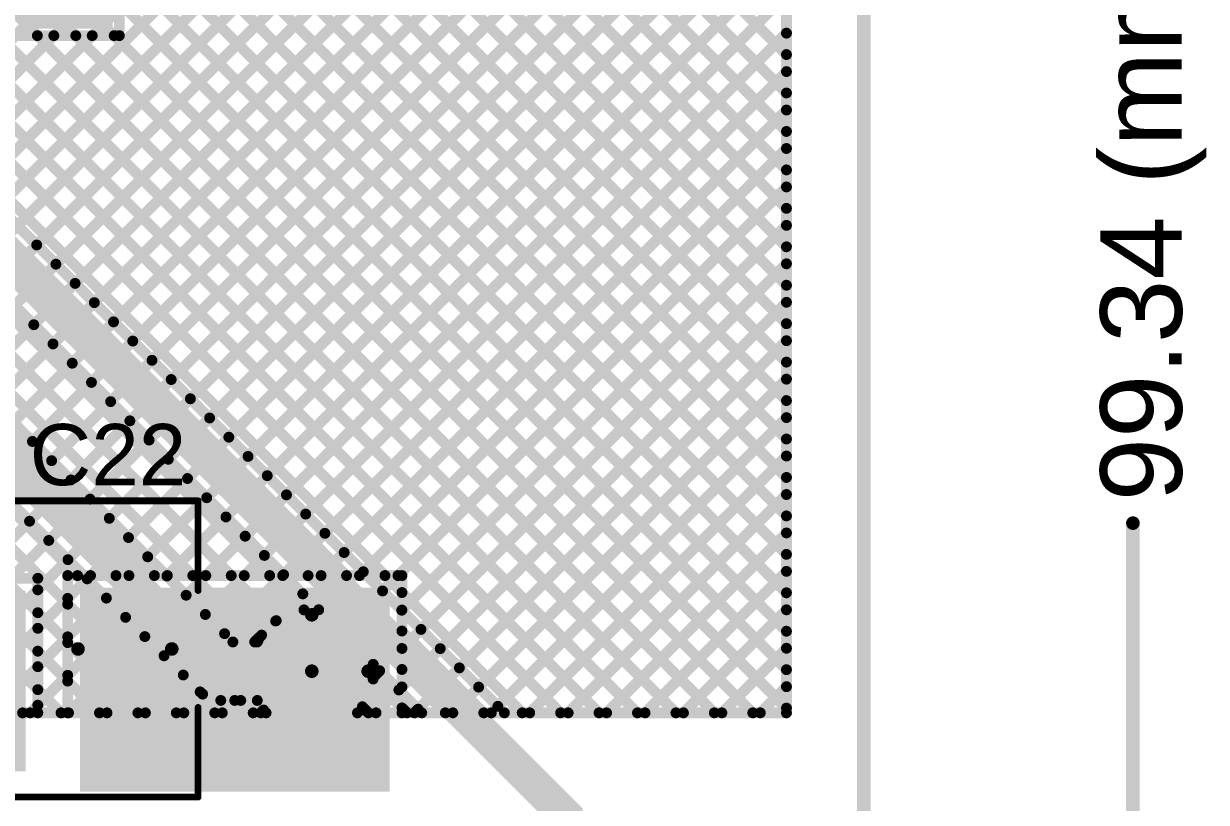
# Model space of a CAD drawing. Header units: millimetres. Extents: x -0.08 to 7.12, y -0.08 to 3.98.
# Drawn here: x 6.246 to 7.116, y 1.369 to 1.942 of the extents above; entities that cross this region are included whole.
import ezdxf

# ---------------------------------------------------------------- set-up
doc = ezdxf.new("R2010")
doc.units = ezdxf.units.MM
doc.header["$MEASUREMENT"] = 0
for name, color, linetype in [('BottomLayer', 5, 'Continuous'), ('Mechanical1', 6, 'Continuous'), ('Mechanical2', 216, 'Continuous'), ('TopLayer', 1, 'Continuous'), ('TopOverlay', 2, 'Continuous'), ('TopPaste', 8, 'Continuous'), ('TopSolder', 216, 'Continuous'), ('ViaHoleLayer', 16, 'Continuous')]:
    doc.layers.add(name, color=color, linetype=linetype)
doc.styles.add('Arial', font='', dxfattribs={"height": 0.2})
doc.styles.get('Arial').set_extended_font_data('Arial')

# ---------------------------------------------------------------- blocks, each defined once
blk = doc.blocks.new('RVT1C470M0505_16')
at = {"layer": 'TopLayer'}
for points in [[(-0.14567, 0.0315), (-0.02756, 0.0315), (-0.02756, -0.0315), (-0.14567, -0.0315)], [(0.02756, 0.0315), (0.14567, 0.0315), (0.14567, -0.0315), (0.02756, -0.0315)]]:
    blk.add_hatch(color=1, dxfattribs=at).paths.add_polyline_path(points)
at = {"layer": 'TopPaste'}
for points in [[(-0.14567, 0.0315), (-0.02756, 0.0315), (-0.02756, -0.0315), (-0.14567, -0.0315)], [(0.02756, 0.0315), (0.14567, 0.0315), (0.14567, -0.0315), (0.02756, -0.0315)]]:
    blk.add_hatch(color=8, dxfattribs=at).paths.add_polyline_path(points)
at = {"layer": 'TopSolder'}
for points in [[(-0.14967, 0.0355), (-0.02356, 0.0355), (-0.02356, -0.0355), (-0.14967, -0.0355)], [(0.02356, 0.0355), (0.14967, 0.0355), (0.14967, -0.0355), (0.02356, -0.0355)]]:
    blk.add_hatch(color=216, dxfattribs=at).paths.add_polyline_path(points)
at = {"layer": 'TopOverlay', "const_width": 0.005}
for points in [[(-0.105, 0.06898), (-0.065, 0.10898)], [(-0.065, 0.10898), (0.10598, 0.10898)], [(0.10598, 0.04302), (0.10598, 0.10898)], [(-0.129, 0.041), (-0.129, 0.069)], [(-0.105, 0.039), (-0.105, 0.06898)], [(-0.143, 0.055), (-0.115, 0.055)], [(-0.105, -0.06898), (-0.105, -0.039)], [(0.10598, -0.10898), (0.10598, -0.04302)], [(-0.105, -0.06898), (-0.065, -0.10898)], [(-0.065, -0.10898), (0.10598, -0.10898)]]:
    blk.add_lwpolyline(points, dxfattribs=at)
at = {"layer": 'TopOverlay', "const_width": 0.0025}
for points in [[(-0.06625, 0.10898, 1), (-0.06375, 0.10898, 1)], [(-0.06625, 0.10898, 1), (-0.06375, 0.10898, 1)], [(0.10473, 0.10898, 1), (0.10723, 0.10898, 1)], [(0.10473, 0.10898, 1), (0.10723, 0.10898, 1)], [(-0.13025, 0.069, 1), (-0.12775, 0.069, 1)], [(-0.10625, 0.06898, 1), (-0.10375, 0.06898, 1)], [(-0.10625, 0.06898, 1), (-0.10375, 0.06898, 1)], [(-0.14425, 0.055, 1), (-0.14175, 0.055, 1)], [(-0.11625, 0.055, 1), (-0.11375, 0.055, 1)], [(0.10473, 0.04302, 1), (0.10723, 0.04302, 1)], [(-0.13025, 0.041, 1), (-0.12775, 0.041, 1)], [(-0.10625, 0.039, 1), (-0.10375, 0.039, 1)], [(-0.10625, -0.039, 1), (-0.10375, -0.039, 1)], [(0.10473, -0.04302, 1), (0.10723, -0.04302, 1)], [(-0.10625, -0.06898, 1), (-0.10375, -0.06898, 1)], [(-0.10625, -0.06898, 1), (-0.10375, -0.06898, 1)], [(-0.06625, -0.10898, 1), (-0.06375, -0.10898, 1)], [(-0.06625, -0.10898, 1), (-0.06375, -0.10898, 1)], [(0.10473, -0.10898, 1), (0.10723, -0.10898, 1)], [(0.10473, -0.10898, 1), (0.10723, -0.10898, 1)]]:
    blk.add_lwpolyline(points, format="xyb", close=True, dxfattribs=at)
blk = doc.blocks.new('SOP_4_2_54_27')
at = {"layer": 'TopLayer'}
for points in [[(-0.15157, 0.06575), (-0.09449, 0.06575), (-0.09449, 0.03425), (-0.15157, 0.03425)], [(0.09449, 0.06575), (0.15157, 0.06575), (0.15157, 0.03425), (0.09449, 0.03425)], [(-0.15157, -0.03425), (-0.09449, -0.03425), (-0.09449, -0.06575), (-0.15157, -0.06575)], [(0.09449, -0.03425), (0.15157, -0.03425), (0.15157, -0.06575), (0.09449, -0.06575)]]:
    blk.add_hatch(color=1, dxfattribs=at).paths.add_polyline_path(points)
at = {"layer": 'TopPaste'}
for points in [[(-0.15157, 0.06575), (-0.09449, 0.06575), (-0.09449, 0.03425), (-0.15157, 0.03425)], [(0.09449, 0.06575), (0.15157, 0.06575), (0.15157, 0.03425), (0.09449, 0.03425)], [(-0.15157, -0.03425), (-0.09449, -0.03425), (-0.09449, -0.06575), (-0.15157, -0.06575)], [(0.09449, -0.03425), (0.15157, -0.03425), (0.15157, -0.06575), (0.09449, -0.06575)]]:
    blk.add_hatch(color=8, dxfattribs=at).paths.add_polyline_path(points)
at = {"layer": 'TopSolder'}
for points in [[(-0.15557, 0.06975), (-0.09049, 0.06975), (-0.09049, 0.03025), (-0.15557, 0.03025)], [(0.09049, 0.06975), (0.15557, 0.06975), (0.15557, 0.03025), (0.09049, 0.03025)], [(-0.15557, -0.03025), (-0.09049, -0.03025), (-0.09049, -0.06975), (-0.15557, -0.06975)], [(0.09049, -0.03025), (0.15557, -0.03025), (0.15557, -0.06975), (0.09049, -0.06975)]]:
    blk.add_hatch(color=216, dxfattribs=at).paths.add_polyline_path(points)
at = {"layer": 'TopOverlay', "const_width": 0.005}
for points in [[(-0.052, 0.081), (0.066, 0.081)], [(-0.163, 0.048), (-0.163, 0.058)], [(-0.163, 0.058), (-0.158, 0.053)], [(-0.163, 0.048), (-0.158, 0.053)], [(-0.052, -0.081), (0.066, -0.081)]]:
    blk.add_lwpolyline(points, dxfattribs=at)
at = {"layer": 'TopOverlay', "const_width": 0.0025}
for points in [[(-0.05325, 0.081, 1), (-0.05075, 0.081, 1)], [(0.06475, 0.081, 1), (0.06725, 0.081, 1)], [(-0.16425, 0.058, 1), (-0.16175, 0.058, 1)], [(-0.16425, 0.058, 1), (-0.16175, 0.058, 1)], [(-0.15925, 0.053, 1), (-0.15675, 0.053, 1)], [(-0.15925, 0.053, 1), (-0.15675, 0.053, 1)], [(-0.16425, 0.048, 1), (-0.16175, 0.048, 1)], [(-0.16425, 0.048, 1), (-0.16175, 0.048, 1)], [(-0.05325, -0.081, 1), (-0.05075, -0.081, 1)], [(0.06475, -0.081, 1), (0.06725, -0.081, 1)]]:
    blk.add_lwpolyline(points, format="xyb", close=True, dxfattribs=at)

msp = doc.modelspace()

# ---------------------------------------------------------------- hatches: boundary and pattern name
at = {"layer": 'BottomLayer'}
h = msp.add_hatch(color=5, dxfattribs=at)
edge = h.paths.add_edge_path()
edge.add_arc((6.45765, 1.46565), 0.0315, 0, 360)
at = {"layer": 'TopLayer'}
for points in [[(5.093, 1.392), (6.247, 1.392), (6.247, 1.525), (5.093, 1.525)], [(6.287, 1.377), (6.515, 1.377), (6.515, 1.527), (6.287, 1.527)]]:
    msp.add_hatch(color=1, dxfattribs=at).paths.add_polyline_path(points)
h = msp.add_hatch(color=1, dxfattribs=at)
edge = h.paths.add_edge_path()
edge.add_arc((6.45765, 1.46565), 0.0315, 0, 360)
at = {"layer": 'ViaHoleLayer'}
h = msp.add_hatch(color=16, dxfattribs=at)
edge = h.paths.add_edge_path()
edge.add_arc((6.45765, 1.46565), 0.01575, 0, 360)

# ---------------------------------------------------------------- linework, layer by layer
at = {"layer": 'BottomLayer'}
for points, const_width in [([(6.807, 1.435), (6.807, 3.6991)], 0.008), ([(5.53712, 3.13264), (6.807, 1.86275)], 0.008), ([(5.52297, 3.1185), (6.807, 1.83447)], 0.008), ([(5.50883, 3.10435), (6.807, 1.80619)], 0.008), ([(5.49469, 3.09021), (6.807, 1.7779)], 0.008), ([(5.48055, 3.07607), (6.807, 1.74962)], 0.008), ([(5.4664, 3.06193), (6.807, 1.72133)], 0.008), ([(5.45226, 3.04779), (6.807, 1.69305)], 0.008), ([(6.17701, 1.87077), (6.807, 2.50076)], 0.008), ([(6.18447, 1.84994), (6.807, 2.47248)], 0.008), ([(6.19861, 1.8358), (6.807, 2.44419)], 0.008), ([(6.21275, 1.82166), (6.807, 2.41591)], 0.008), ([(6.22689, 1.80751), (6.807, 2.38762)], 0.008), ([(6.24103, 1.79337), (6.807, 2.35934)], 0.008), ([(6.25518, 1.77923), (6.807, 2.33105)], 0.008), ([(6.26932, 1.76509), (6.807, 2.30277)], 0.008), ([(6.40703, 2.29101), (6.807, 1.89104)], 0.008), ([(6.43531, 2.29101), (6.807, 1.91932)], 0.008), ([(6.28346, 1.75095), (6.807, 2.27449)], 0.008), ([(6.2976, 1.7368), (6.807, 2.2462)], 0.008), ([(6.25476, 2.217), (6.807, 1.66476)], 0.008), ([(6.31174, 1.72266), (6.807, 2.21792)], 0.008), ([(5.55366, 2.211), (6.32966, 1.435)], 0.008), ([(5.58195, 2.211), (6.35795, 1.435)], 0.008), ([(5.69508, 2.211), (6.41804, 1.48804)], 0.008), ([(5.72337, 2.211), (6.43149, 1.50288)], 0.008), ([(5.75165, 2.211), (6.45188, 1.51078)], 0.008), ([(6.17591, 2.211), (6.807, 1.57991)], 0.008), ([(6.2042, 2.211), (6.807, 1.6082)], 0.008), ([(6.23818, 2.2053), (6.807, 1.63648)], 0.008), ([(6.32589, 1.70852), (6.807, 2.18963)], 0.008), ([(5.55377, 2.18261), (6.30138, 1.435)], 0.008), ([(6.17701, 2.18162), (6.807, 1.55163)], 0.008), ([(6.34003, 1.69438), (6.807, 2.16135)], 0.008), ([(5.55377, 2.15433), (6.27309, 1.435)], 0.008), ([(6.17701, 2.15333), (6.807, 1.52334)], 0.008), ([(6.35417, 1.68023), (6.807, 2.13306)], 0.008), ([(5.55377, 2.12604), (6.24481, 1.435)], 0.008), ([(6.17701, 2.12505), (6.807, 1.49506)], 0.008), ([(6.36831, 1.66609), (6.807, 2.10478)], 0.008), ([(6.17701, 2.09677), (6.807, 1.46677)], 0.008), ([(6.38246, 1.65195), (6.807, 2.0765)], 0.008), ([(6.17701, 2.06848), (6.807, 1.43849)], 0.008), ([(6.3966, 1.63781), (6.807, 2.04821)], 0.008), ([(6.17701, 2.0402), (6.78221, 1.435)], 0.008), ([(6.41074, 1.62367), (6.807, 2.01993)], 0.008), ([(6.17701, 2.01192), (6.75393, 1.435)], 0.008), ([(6.42488, 1.60952), (6.807, 1.99164)], 0.008), ([(6.17701, 1.98364), (6.72564, 1.435)], 0.008), ([(6.43902, 1.59538), (6.807, 1.96336)], 0.008), ([(6.17701, 1.95535), (6.69736, 1.435)], 0.008), ([(6.45317, 1.58124), (6.807, 1.93507)], 0.008), ([(5.9385, 1.91781), (6.39066, 1.46565)], 0.025), ([(5.9638, 1.92292), (6.39957, 1.48715)], 0.008), ([(6.17701, 1.92707), (6.66908, 1.435)], 0.008), ([(6.46731, 1.5671), (6.807, 1.90679)], 0.008), ([(5.92601, 1.89522), (6.38623, 1.435)], 0.008), ([(6.17701, 1.89878), (6.64079, 1.435)], 0.008), ([(5.9334, 1.89251), (6.37546, 1.45044)], 0.008), ([(6.48145, 1.55296), (6.807, 1.87851)], 0.008), ([(6.17701, 1.8705), (6.61251, 1.435)], 0.008), ([(6.18069, 1.85371), (6.59941, 1.435)], 0.008), ([(6.49559, 1.53881), (6.807, 1.85022)], 0.008), ([(6.16549, 1.83851), (6.64868, 1.35532)], 0.025), ([(6.15659, 1.81701), (6.46274, 1.51086)], 0.008), ([(6.50973, 1.52467), (6.807, 1.82194)], 0.008), ([(6.52388, 1.51053), (6.807, 1.79365)], 0.008), ([(6.53802, 1.49639), (6.807, 1.76537)], 0.008), ([(6.55216, 1.48224), (6.807, 1.73708)], 0.008), ([(6.20962, 1.6771), (6.25305, 1.72054)], 0.008), ([(6.22376, 1.66296), (6.2672, 1.7064)], 0.008), ([(6.5663, 1.4681), (6.807, 1.7088)], 0.008), ([(6.2379, 1.64882), (6.28134, 1.69226)], 0.008), ([(6.25204, 1.63467), (6.29548, 1.67811)], 0.008), ([(6.58045, 1.45396), (6.807, 1.68052)], 0.008), ([(6.26618, 1.62053), (6.30962, 1.66397)], 0.008), ([(6.59459, 1.43982), (6.807, 1.65223)], 0.008), ([(6.28033, 1.60639), (6.32377, 1.64983)], 0.008), ([(6.29447, 1.59225), (6.33791, 1.63569)], 0.008), ([(6.61805, 1.435), (6.807, 1.62395)], 0.008), ([(6.30861, 1.57811), (6.35205, 1.62154)], 0.008), ([(6.32275, 1.56396), (6.36619, 1.6074)], 0.008), ([(6.33689, 1.54982), (6.38033, 1.59326)], 0.008), ([(6.64634, 1.435), (6.807, 1.59566)], 0.008), ([(6.10894, 1.435), (6.24992, 1.57598)], 0.008), ([(6.35104, 1.53568), (6.39448, 1.57912)], 0.008), ([(6.36518, 1.52154), (6.40862, 1.56498)], 0.008), ([(6.67462, 1.435), (6.807, 1.56738)], 0.008), ([(6.13722, 1.435), (6.26406, 1.56184)], 0.008), ([(6.1655, 1.435), (6.2782, 1.5477)], 0.008), ([(6.37932, 1.5074), (6.42276, 1.55083)], 0.008), ([(6.70291, 1.435), (6.807, 1.53909)], 0.008), ([(6.19379, 1.435), (6.29235, 1.53356)], 0.008), ([(6.39346, 1.49325), (6.4369, 1.53669)], 0.008), ([(6.22207, 1.435), (6.30649, 1.51942)], 0.008), ([(6.43106, 1.50257), (6.45104, 1.52255)], 0.008), ([(6.73119, 1.435), (6.807, 1.51081)], 0.008), ([(6.25036, 1.435), (6.32063, 1.50527)], 0.008), ([(6.45765, 1.46565), (6.45765, 1.50714)], 0.01), ([(6.27864, 1.435), (6.33477, 1.49113)], 0.008), ([(6.39957, 1.48715), (6.41755, 1.48715)], 0.008), ([(6.41564, 1.48715), (6.42073, 1.49223)], 0.008), ([(6.30693, 1.435), (6.34892, 1.47699)], 0.008), ([(6.75948, 1.435), (6.807, 1.48253)], 0.008), ([(6.39066, 1.46565), (6.45765, 1.46565)], 0.025), ([(6.50286, 1.47074), (6.53859, 1.435)], 0.008), ([(6.33521, 1.435), (6.36306, 1.46285)], 0.008), ([(6.45765, 1.46565), (6.49914, 1.46565)], 0.01), ([(6.50278, 1.45988), (6.52765, 1.435)], 0.008), ([(6.50294, 1.4613), (6.50761, 1.46598)], 0.008), ([(6.50492, 1.435), (6.52176, 1.45184)], 0.008), ([(6.78776, 1.435), (6.807, 1.45424)], 0.008), ([(6.36349, 1.435), (6.3773, 1.4488)], 0.008), ([(6.39066, 1.44415), (6.41755, 1.44415)], 0.008), ([(6.39178, 1.435), (6.40093, 1.44415)], 0.008), ([(6.40537, 1.44415), (6.41452, 1.435)], 0.008), ([(5.94941, 1.435), (6.42402, 1.435)], 0.008), ([(6.42006, 1.435), (6.4222, 1.43713)], 0.008), ([(6.49127, 1.435), (6.53859, 1.435)], 0.008), ([(6.49488, 1.43949), (6.49937, 1.435)], 0.008), ([(6.5332, 1.435), (6.5359, 1.4377)], 0.008), ([(6.59941, 1.435), (6.807, 1.435)], 0.008)]:
    msp.add_lwpolyline(points, dxfattribs=dict(at, const_width=const_width))
for points, const_width in [([(6.805, 1.93507, 1), (6.809, 1.93507, 1)], 0.004), ([(6.805, 1.91932, 1), (6.809, 1.91932, 1)], 0.004), ([(6.805, 1.90679, 1), (6.809, 1.90679, 1)], 0.004), ([(6.805, 1.89104, 1), (6.809, 1.89104, 1)], 0.004), ([(6.805, 1.87851, 1), (6.809, 1.87851, 1)], 0.004), ([(6.805, 1.86275, 1), (6.809, 1.86275, 1)], 0.004), ([(6.805, 1.85022, 1), (6.809, 1.85022, 1)], 0.004), ([(6.805, 1.83447, 1), (6.809, 1.83447, 1)], 0.004), ([(6.805, 1.82194, 1), (6.809, 1.82194, 1)], 0.004), ([(6.805, 1.80619, 1), (6.809, 1.80619, 1)], 0.004), ([(6.805, 1.79365, 1), (6.809, 1.79365, 1)], 0.004), ([(6.25318, 1.77923, 1), (6.25718, 1.77923, 1)], 0.004), ([(6.805, 1.7779, 1), (6.809, 1.7779, 1)], 0.004), ([(6.26732, 1.76509, 1), (6.27132, 1.76509, 1)], 0.004), ([(6.805, 1.76537, 1), (6.809, 1.76537, 1)], 0.004), ([(6.28146, 1.75095, 1), (6.28546, 1.75095, 1)], 0.004), ([(6.805, 1.74962, 1), (6.809, 1.74962, 1)], 0.004), ([(6.805, 1.73708, 1), (6.809, 1.73708, 1)], 0.004), ([(6.2956, 1.7368, 1), (6.2996, 1.7368, 1)], 0.004), ([(6.25105, 1.72054, 1), (6.25505, 1.72054, 1)], 0.004), ([(6.30974, 1.72266, 1), (6.31374, 1.72266, 1)], 0.004), ([(6.805, 1.72133, 1), (6.809, 1.72133, 1)], 0.004), ([(6.2652, 1.7064, 1), (6.2692, 1.7064, 1)], 0.004), ([(6.32389, 1.70852, 1), (6.32789, 1.70852, 1)], 0.004), ([(6.805, 1.7088, 1), (6.809, 1.7088, 1)], 0.004), ([(6.33803, 1.69438, 1), (6.34203, 1.69438, 1)], 0.004), ([(6.27934, 1.69226, 1), (6.28334, 1.69226, 1)], 0.004), ([(6.805, 1.69305, 1), (6.809, 1.69305, 1)], 0.004), ([(6.29348, 1.67811, 1), (6.29748, 1.67811, 1)], 0.004), ([(6.35217, 1.68023, 1), (6.35617, 1.68023, 1)], 0.004), ([(6.805, 1.68052, 1), (6.809, 1.68052, 1)], 0.004), ([(6.30762, 1.66397, 1), (6.31162, 1.66397, 1)], 0.004), ([(6.36631, 1.66609, 1), (6.37031, 1.66609, 1)], 0.004), ([(6.805, 1.66476, 1), (6.809, 1.66476, 1)], 0.004), ([(6.38046, 1.65195, 1), (6.38446, 1.65195, 1)], 0.004), ([(6.805, 1.65223, 1), (6.809, 1.65223, 1)], 0.004), ([(6.32177, 1.64983, 1), (6.32577, 1.64983, 1)], 0.004), ([(6.25004, 1.63467, 1), (6.25404, 1.63467, 1)], 0.004), ([(6.33591, 1.63569, 1), (6.33991, 1.63569, 1)], 0.004), ([(6.3946, 1.63781, 1), (6.3986, 1.63781, 1)], 0.004), ([(6.805, 1.63648, 1), (6.809, 1.63648, 1)], 0.004), ([(6.805, 1.62395, 1), (6.809, 1.62395, 1)], 0.004), ([(6.26418, 1.62053, 1), (6.26818, 1.62053, 1)], 0.004), ([(6.35005, 1.62154, 1), (6.35405, 1.62154, 1)], 0.004), ([(6.40874, 1.62367, 1), (6.41274, 1.62367, 1)], 0.004), ([(6.27833, 1.60639, 1), (6.28233, 1.60639, 1)], 0.004), ([(6.36419, 1.6074, 1), (6.36819, 1.6074, 1)], 0.004), ([(6.42288, 1.60952, 1), (6.42688, 1.60952, 1)], 0.004), ([(6.805, 1.6082, 1), (6.809, 1.6082, 1)], 0.004), ([(6.29247, 1.59225, 1), (6.29647, 1.59225, 1)], 0.004), ([(6.37833, 1.59326, 1), (6.38233, 1.59326, 1)], 0.004), ([(6.43702, 1.59538, 1), (6.44102, 1.59538, 1)], 0.004), ([(6.805, 1.59566, 1), (6.809, 1.59566, 1)], 0.004), ([(6.45117, 1.58124, 1), (6.45517, 1.58124, 1)], 0.004), ([(6.24792, 1.57598, 1), (6.25192, 1.57598, 1)], 0.004), ([(6.30661, 1.57811, 1), (6.31061, 1.57811, 1)], 0.004), ([(6.39248, 1.57912, 1), (6.39648, 1.57912, 1)], 0.004), ([(6.805, 1.57991, 1), (6.809, 1.57991, 1)], 0.004), ([(6.32075, 1.56396, 1), (6.32475, 1.56396, 1)], 0.004), ([(6.40662, 1.56498, 1), (6.41062, 1.56498, 1)], 0.004), ([(6.46531, 1.5671, 1), (6.46931, 1.5671, 1)], 0.004), ([(6.805, 1.56738, 1), (6.809, 1.56738, 1)], 0.004), ([(6.26206, 1.56184, 1), (6.26606, 1.56184, 1)], 0.004), ([(6.2762, 1.5477, 1), (6.2802, 1.5477, 1)], 0.004), ([(6.33489, 1.54982, 1), (6.33889, 1.54982, 1)], 0.004), ([(6.42076, 1.55083, 1), (6.42476, 1.55083, 1)], 0.004), ([(6.47945, 1.55296, 1), (6.48345, 1.55296, 1)], 0.004), ([(6.805, 1.55163, 1), (6.809, 1.55163, 1)], 0.004), ([(6.49359, 1.53881, 1), (6.49759, 1.53881, 1)], 0.004), ([(6.805, 1.53909, 1), (6.809, 1.53909, 1)], 0.004), ([(6.29035, 1.53356, 1), (6.29435, 1.53356, 1)], 0.004), ([(6.34904, 1.53568, 1), (6.35304, 1.53568, 1)], 0.004), ([(6.4349, 1.53669, 1), (6.4389, 1.53669, 1)], 0.004), ([(6.30449, 1.51942, 1), (6.30849, 1.51942, 1)], 0.004), ([(6.36318, 1.52154, 1), (6.36718, 1.52154, 1)], 0.004), ([(6.44904, 1.52255, 1), (6.45304, 1.52255, 1)], 0.004), ([(6.50773, 1.52467, 1), (6.51173, 1.52467, 1)], 0.004), ([(6.805, 1.52334, 1), (6.809, 1.52334, 1)], 0.004), ([(6.44988, 1.51078, 1), (6.45388, 1.51078, 1)], 0.004), ([(6.46074, 1.51086, 1), (6.46474, 1.51086, 1)], 0.004), ([(6.46074, 1.51086, 1), (6.46474, 1.51086, 1)], 0.004), ([(6.805, 1.51081, 1), (6.809, 1.51081, 1)], 0.004), ([(6.31863, 1.50527, 1), (6.32263, 1.50527, 1)], 0.004), ([(6.37732, 1.5074, 1), (6.38132, 1.5074, 1)], 0.004), ([(6.42906, 1.50257, 1), (6.43306, 1.50257, 1)], 0.004), ([(6.42949, 1.50288, 1), (6.43349, 1.50288, 1)], 0.004), ([(6.45515, 1.50714, 1), (6.46015, 1.50714, 1)], 0.005), ([(6.52188, 1.51053, 1), (6.52588, 1.51053, 1)], 0.004), ([(6.39146, 1.49325, 1), (6.39546, 1.49325, 1)], 0.004), ([(6.53602, 1.49639, 1), (6.54002, 1.49639, 1)], 0.004), ([(6.805, 1.49506, 1), (6.809, 1.49506, 1)], 0.004), ([(6.33277, 1.49113, 1), (6.33677, 1.49113, 1)], 0.004), ([(6.39757, 1.48715, 1), (6.40157, 1.48715, 1)], 0.004), ([(6.39757, 1.48715, 1), (6.40157, 1.48715, 1)], 0.004), ([(6.41364, 1.48715, 1), (6.41764, 1.48715, 1)], 0.004), ([(6.41555, 1.48715, 1), (6.41955, 1.48715, 1)], 0.004), ([(6.41555, 1.48715, 1), (6.41955, 1.48715, 1)], 0.004), ([(6.41604, 1.48804, 1), (6.42004, 1.48804, 1)], 0.004), ([(6.41873, 1.49223, 1), (6.42273, 1.49223, 1)], 0.004), ([(6.34692, 1.47699, 1), (6.35092, 1.47699, 1)], 0.004), ([(6.55016, 1.48224, 1), (6.55416, 1.48224, 1)], 0.004), ([(6.805, 1.48253, 1), (6.809, 1.48253, 1)], 0.004), ([(6.38441, 1.46565, 1), (6.39691, 1.46565, 1)], 0.0125), ([(6.38441, 1.46565, 1), (6.39691, 1.46565, 1)], 0.0125), ([(6.4514, 1.46565, 1), (6.4639, 1.46565, 1)], 0.0125), ([(6.50086, 1.47074, 1), (6.50486, 1.47074, 1)], 0.004), ([(6.50086, 1.47074, 1), (6.50486, 1.47074, 1)], 0.004), ([(6.5643, 1.4681, 1), (6.5683, 1.4681, 1)], 0.004), ([(6.36106, 1.46285, 1), (6.36506, 1.46285, 1)], 0.004), ([(6.45515, 1.46565, 1), (6.46015, 1.46565, 1)], 0.005), ([(6.45515, 1.46565, 1), (6.46015, 1.46565, 1)], 0.005), ([(6.49664, 1.46565, 1), (6.50164, 1.46565, 1)], 0.005), ([(6.50078, 1.45988, 1), (6.50478, 1.45988, 1)], 0.004), ([(6.50094, 1.4613, 1), (6.50494, 1.4613, 1)], 0.004), ([(6.50114, 1.46565, 1), (6.50514, 1.46565, 1)], 0.004), ([(6.50114, 1.46565, 1), (6.50514, 1.46565, 1)], 0.004), ([(6.50561, 1.46598, 1), (6.50961, 1.46598, 1)], 0.004), ([(6.805, 1.46677, 1), (6.809, 1.46677, 1)], 0.004), ([(6.37346, 1.45044, 1), (6.37746, 1.45044, 1)], 0.004), ([(6.37346, 1.45044, 1), (6.37746, 1.45044, 1)], 0.004), ([(6.37346, 1.45044, 1), (6.37746, 1.45044, 1)], 0.004), ([(6.51976, 1.45184, 1), (6.52376, 1.45184, 1)], 0.004), ([(6.57845, 1.45396, 1), (6.58245, 1.45396, 1)], 0.004), ([(6.805, 1.45424, 1), (6.809, 1.45424, 1)], 0.004), ([(6.3753, 1.4488, 1), (6.3793, 1.4488, 1)], 0.004), ([(6.38866, 1.44415, 1), (6.39266, 1.44415, 1)], 0.004), ([(6.38866, 1.44415, 1), (6.39266, 1.44415, 1)], 0.004), ([(6.38866, 1.44415, 1), (6.39266, 1.44415, 1)], 0.004), ([(6.39893, 1.44415, 1), (6.40293, 1.44415, 1)], 0.004), ([(6.40337, 1.44415, 1), (6.40737, 1.44415, 1)], 0.004), ([(6.41555, 1.44415, 1), (6.41955, 1.44415, 1)], 0.004), ([(6.41555, 1.44415, 1), (6.41955, 1.44415, 1)], 0.004), ([(6.24281, 1.435, 1), (6.24681, 1.435, 1)], 0.004), ([(6.24836, 1.435, 1), (6.25236, 1.435, 1)], 0.004), ([(6.27109, 1.435, 1), (6.27509, 1.435, 1)], 0.004), ([(6.27664, 1.435, 1), (6.28064, 1.435, 1)], 0.004), ([(6.29938, 1.435, 1), (6.30338, 1.435, 1)], 0.004), ([(6.30493, 1.435, 1), (6.30893, 1.435, 1)], 0.004), ([(6.32766, 1.435, 1), (6.33166, 1.435, 1)], 0.004), ([(6.33321, 1.435, 1), (6.33721, 1.435, 1)], 0.004), ([(6.35595, 1.435, 1), (6.35995, 1.435, 1)], 0.004), ([(6.36149, 1.435, 1), (6.36549, 1.435, 1)], 0.004), ([(6.38423, 1.435, 1), (6.38823, 1.435, 1)], 0.004), ([(6.38978, 1.435, 1), (6.39378, 1.435, 1)], 0.004), ([(6.41252, 1.435, 1), (6.41652, 1.435, 1)], 0.004), ([(6.41806, 1.435, 1), (6.42206, 1.435, 1)], 0.004), ([(6.4202, 1.43713, 1), (6.4242, 1.43713, 1)], 0.004), ([(6.42202, 1.435, 1), (6.42602, 1.435, 1)], 0.004), ([(6.42202, 1.435, 1), (6.42602, 1.435, 1)], 0.004), ([(6.48927, 1.435, 1), (6.49327, 1.435, 1)], 0.004), ([(6.48927, 1.435, 1), (6.49327, 1.435, 1)], 0.004), ([(6.49288, 1.43949, 1), (6.49688, 1.43949, 1)], 0.004), ([(6.49737, 1.435, 1), (6.50137, 1.435, 1)], 0.004), ([(6.50292, 1.435, 1), (6.50692, 1.435, 1)], 0.004), ([(6.52565, 1.435, 1), (6.52965, 1.435, 1)], 0.004), ([(6.5312, 1.435, 1), (6.5352, 1.435, 1)], 0.004), ([(6.5339, 1.4377, 1), (6.5379, 1.4377, 1)], 0.004), ([(6.53659, 1.435, 1), (6.54059, 1.435, 1)], 0.004), ([(6.53659, 1.435, 1), (6.54059, 1.435, 1)], 0.004), ([(6.59259, 1.43982, 1), (6.59659, 1.43982, 1)], 0.004), ([(6.59741, 1.435, 1), (6.60141, 1.435, 1)], 0.004), ([(6.59741, 1.435, 1), (6.60141, 1.435, 1)], 0.004), ([(6.61051, 1.435, 1), (6.61451, 1.435, 1)], 0.004), ([(6.61605, 1.435, 1), (6.62005, 1.435, 1)], 0.004), ([(6.63879, 1.435, 1), (6.64279, 1.435, 1)], 0.004), ([(6.64434, 1.435, 1), (6.64834, 1.435, 1)], 0.004), ([(6.66708, 1.435, 1), (6.67108, 1.435, 1)], 0.004), ([(6.67262, 1.435, 1), (6.67662, 1.435, 1)], 0.004), ([(6.69536, 1.435, 1), (6.69936, 1.435, 1)], 0.004), ([(6.70091, 1.435, 1), (6.70491, 1.435, 1)], 0.004), ([(6.72364, 1.435, 1), (6.72764, 1.435, 1)], 0.004), ([(6.72919, 1.435, 1), (6.73319, 1.435, 1)], 0.004), ([(6.75193, 1.435, 1), (6.75593, 1.435, 1)], 0.004), ([(6.75748, 1.435, 1), (6.76147, 1.435, 1)], 0.004), ([(6.78021, 1.435, 1), (6.78421, 1.435, 1)], 0.004), ([(6.78576, 1.435, 1), (6.78976, 1.435, 1)], 0.004), ([(6.805, 1.43849, 1), (6.809, 1.43849, 1)], 0.004), ([(6.805, 1.435, 1), (6.809, 1.435, 1)], 0.004), ([(6.805, 1.435, 1), (6.809, 1.435, 1)], 0.004)]:
    msp.add_lwpolyline(points, format="xyb", close=True, dxfattribs=dict(at, const_width=const_width))
at = {"layer": 'BottomLayer', "const_width": 0.008}
for points in [[(6.41755, 1.48715, -0.306786), (6.46274, 1.51086)], [(6.50286, 1.47074, -0.02803), (6.50314, 1.46565)], [(6.50314, 1.46565, -0.186908), (6.49127, 1.435)], [(6.39066, 1.44415, -0.198912), (6.37546, 1.45044)], [(6.39066, 1.44415, -0.198912), (6.37546, 1.45044)], [(6.42402, 1.435, -0.061804), (6.41755, 1.44415)]]:
    msp.add_lwpolyline(points, format="xyb", dxfattribs=at)
at = {"layer": 'Mechanical1', "const_width": 0.01}
msp.add_lwpolyline([(7.062, -0.079), (7.062, 1.57459)], dxfattribs=at)
at = {"layer": 'Mechanical1', "const_width": 0.005}
msp.add_lwpolyline([(7.0595, 1.57459, 1), (7.0645, 1.57459, 1)], format="xyb", close=True, dxfattribs=at)
at = {"layer": 'Mechanical2', "const_width": 0.01}
msp.add_lwpolyline([(6.864, 3.832), (6.864, -0.079)], dxfattribs=at)
at = {"layer": 'TopLayer'}
for points, const_width in [([(6.807, 1.435), (6.807, 3.6991)], 0.008), ([(5.92509, 1.534), (6.807, 2.41591)], 0.008), ([(5.95338, 1.534), (6.807, 2.38762)], 0.008), ([(5.98166, 1.534), (6.807, 2.35934)], 0.008), ([(6.00995, 1.534), (6.807, 2.33105)], 0.008), ([(6.03823, 1.534), (6.807, 2.30277)], 0.008), ([(6.06651, 1.534), (6.807, 2.27449)], 0.008), ([(6.0948, 1.534), (6.807, 2.2462)], 0.008), ([(6.4825, 2.24382), (6.807, 1.91932)], 0.008), ([(6.12308, 1.534), (6.807, 2.21792)], 0.008), ([(6.4825, 2.21554), (6.807, 1.89104)], 0.008), ([(6.15137, 1.534), (6.807, 2.18963)], 0.008), ([(6.4825, 2.18725), (6.807, 1.86275)], 0.008), ([(6.18086, 1.53521), (6.807, 2.16135)], 0.008), ([(6.4825, 2.15897), (6.807, 1.83447)], 0.008), ([(6.20794, 1.534), (6.807, 2.13306)], 0.008), ([(6.47815, 2.13503), (6.807, 1.80619)], 0.008), ([(6.46415, 2.12075), (6.807, 1.7779)], 0.008), ([(6.23622, 1.534), (6.807, 2.10478)], 0.008), ([(6.45001, 2.10661), (6.807, 1.74962)], 0.008), ([(6.43587, 2.09246), (6.807, 1.72133)], 0.008), ([(6.256, 1.5255), (6.807, 2.0765)], 0.008), ([(6.42173, 2.07832), (6.807, 1.69305)], 0.008), ([(6.40758, 2.06418), (6.807, 1.66476)], 0.008), ([(6.29479, 1.536), (6.807, 2.04821)], 0.008), ([(6.39344, 2.05004), (6.807, 1.63648)], 0.008), ([(6.26881, 2.03325), (6.807, 1.49506)], 0.008), ([(6.29709, 2.03325), (6.807, 1.52334)], 0.008), ([(6.32213, 2.0365), (6.807, 1.55163)], 0.008), ([(6.35041, 2.0365), (6.807, 1.57991)], 0.008), ([(6.37764, 2.03755), (6.807, 1.6082)], 0.008), ([(6.32307, 1.536), (6.807, 2.01993)], 0.008), ([(6.35136, 1.536), (6.807, 1.99164)], 0.008), ([(6.316, 1.93325), (6.316, 1.98275)], 0.008), ([(6.37964, 1.536), (6.807, 1.96336)], 0.008), ([(6.316, 1.95778), (6.807, 1.46677)], 0.008), ([(5.89681, 1.534), (6.29606, 1.93325)], 0.008), ([(6.16758, 1.9365), (6.66908, 1.435)], 0.008), ([(6.17669, 1.84217), (6.26778, 1.93325)], 0.008), ([(6.19586, 1.9365), (6.69736, 1.435)], 0.008), ([(6.22414, 1.9365), (6.72564, 1.435)], 0.008), ([(6.24091, 1.93325), (6.316, 1.93325)], 0.008), ([(6.25568, 1.93325), (6.75393, 1.435)], 0.008), ([(6.28396, 1.93325), (6.78221, 1.435)], 0.008), ([(6.31224, 1.93325), (6.807, 1.43849)], 0.008), ([(6.40793, 1.536), (6.807, 1.93507)], 0.008), ([(6.1476, 1.92819), (6.64079, 1.435)], 0.008), ([(6.13346, 1.91405), (6.51151, 1.536)], 0.008), ([(6.43621, 1.536), (6.807, 1.90679)], 0.008), ([(6.46449, 1.536), (6.807, 1.87851)], 0.008), ([(6.49278, 1.536), (6.807, 1.85022)], 0.008), ([(6.17661, 1.84261), (6.48322, 1.536)], 0.008), ([(6.16917, 1.82177), (6.45494, 1.536)], 0.008), ([(6.52106, 1.536), (6.807, 1.82194)], 0.008), ([(6.15503, 1.80762), (6.42665, 1.536)], 0.008), ([(6.14089, 1.79348), (6.39837, 1.536)], 0.008), ([(6.524, 1.51065), (6.807, 1.79365)], 0.008), ([(6.12675, 1.77934), (6.37009, 1.536)], 0.008), ([(6.1126, 1.7652), (6.3418, 1.536)], 0.008), ([(6.524, 1.48237), (6.807, 1.76537)], 0.008), ([(6.09846, 1.75106), (6.31352, 1.536)], 0.008), ([(6.524, 1.45408), (6.807, 1.73708)], 0.008), ([(6.08432, 1.73691), (6.28523, 1.536)], 0.008), ([(6.07018, 1.72277), (6.278, 1.51495)], 0.008), ([(6.5332, 1.435), (6.807, 1.7088)], 0.008), ([(6.56148, 1.435), (6.807, 1.68052)], 0.008), ([(6.58977, 1.435), (6.807, 1.65223)], 0.008), ([(6.61805, 1.435), (6.807, 1.62395)], 0.008), ([(6.64634, 1.435), (6.807, 1.59566)], 0.008), ([(6.67462, 1.435), (6.807, 1.56738)], 0.008), ([(6.70291, 1.435), (6.807, 1.53909)], 0.008), ([(6.18871, 1.534), (6.256, 1.534)], 0.008), ([(6.256, 1.435), (6.256, 1.534)], 0.008), ([(6.278, 1.536), (6.524, 1.536)], 0.008), ([(6.278, 1.435), (6.278, 1.536)], 0.008), ([(6.524, 1.435), (6.524, 1.536)], 0.008), ([(6.524, 1.52351), (6.61251, 1.435)], 0.008), ([(6.256, 1.49721), (6.278, 1.51921)], 0.008), ([(6.73119, 1.435), (6.807, 1.51081)], 0.008), ([(6.256, 1.50866), (6.278, 1.48666)], 0.008), ([(6.34661, 1.488), (6.4368, 1.488)], 0.025), ([(6.524, 1.49522), (6.58422, 1.435)], 0.008), ([(6.256, 1.46893), (6.278, 1.49093)], 0.008), ([(6.256, 1.48038), (6.278, 1.45838)], 0.008), ([(6.28556, 1.482), (6.35461, 1.482)], 0.01), ([(6.75948, 1.435), (6.807, 1.48253)], 0.008), ([(6.256, 1.44064), (6.278, 1.46264)], 0.008), ([(6.524, 1.46694), (6.55594, 1.435)], 0.008), ([(6.256, 1.45209), (6.27309, 1.435)], 0.008), ([(6.78776, 1.435), (6.807, 1.45424)], 0.008), ([(6.256, 1.435), (6.278, 1.435)], 0.008), ([(6.524, 1.43865), (6.52765, 1.435)], 0.008), ([(6.524, 1.435), (6.807, 1.435)], 0.008)]:
    msp.add_lwpolyline(points, dxfattribs=dict(at, const_width=const_width))
for points, const_width in [([(6.25368, 1.93325, 1), (6.25768, 1.93325, 1)], 0.004), ([(6.26578, 1.93325, 1), (6.26978, 1.93325, 1)], 0.004), ([(6.28196, 1.93325, 1), (6.28596, 1.93325, 1)], 0.004), ([(6.29406, 1.93325, 1), (6.29806, 1.93325, 1)], 0.004), ([(6.31024, 1.93325, 1), (6.31424, 1.93325, 1)], 0.004), ([(6.314, 1.93325, 1), (6.318, 1.93325, 1)], 0.004), ([(6.314, 1.93325, 1), (6.318, 1.93325, 1)], 0.004), ([(6.805, 1.93507, 1), (6.809, 1.93507, 1)], 0.004), ([(6.805, 1.91932, 1), (6.809, 1.91932, 1)], 0.004), ([(6.805, 1.90679, 1), (6.809, 1.90679, 1)], 0.004), ([(6.805, 1.89104, 1), (6.809, 1.89104, 1)], 0.004), ([(6.805, 1.87851, 1), (6.809, 1.87851, 1)], 0.004), ([(6.805, 1.86275, 1), (6.809, 1.86275, 1)], 0.004), ([(6.805, 1.85022, 1), (6.809, 1.85022, 1)], 0.004), ([(6.805, 1.83447, 1), (6.809, 1.83447, 1)], 0.004), ([(6.805, 1.82194, 1), (6.809, 1.82194, 1)], 0.004), ([(6.805, 1.80619, 1), (6.809, 1.80619, 1)], 0.004), ([(6.805, 1.79365, 1), (6.809, 1.79365, 1)], 0.004), ([(6.805, 1.7779, 1), (6.809, 1.7779, 1)], 0.004), ([(6.805, 1.76537, 1), (6.809, 1.76537, 1)], 0.004), ([(6.805, 1.74962, 1), (6.809, 1.74962, 1)], 0.004), ([(6.805, 1.73708, 1), (6.809, 1.73708, 1)], 0.004), ([(6.805, 1.72133, 1), (6.809, 1.72133, 1)], 0.004), ([(6.805, 1.7088, 1), (6.809, 1.7088, 1)], 0.004), ([(6.805, 1.69305, 1), (6.809, 1.69305, 1)], 0.004), ([(6.805, 1.68052, 1), (6.809, 1.68052, 1)], 0.004), ([(6.805, 1.66476, 1), (6.809, 1.66476, 1)], 0.004), ([(6.805, 1.65223, 1), (6.809, 1.65223, 1)], 0.004), ([(6.805, 1.63648, 1), (6.809, 1.63648, 1)], 0.004), ([(6.805, 1.62395, 1), (6.809, 1.62395, 1)], 0.004), ([(6.805, 1.6082, 1), (6.809, 1.6082, 1)], 0.004), ([(6.805, 1.59566, 1), (6.809, 1.59566, 1)], 0.004), ([(6.805, 1.57991, 1), (6.809, 1.57991, 1)], 0.004), ([(6.805, 1.56738, 1), (6.809, 1.56738, 1)], 0.004), ([(6.805, 1.55163, 1), (6.809, 1.55163, 1)], 0.004), ([(6.805, 1.53909, 1), (6.809, 1.53909, 1)], 0.004), ([(6.254, 1.534, 1), (6.258, 1.534, 1)], 0.004), ([(6.254, 1.534, 1), (6.258, 1.534, 1)], 0.004), ([(6.276, 1.536, 1), (6.28, 1.536, 1)], 0.004), ([(6.276, 1.536, 1), (6.28, 1.536, 1)], 0.004), ([(6.28323, 1.536, 1), (6.28723, 1.536, 1)], 0.004), ([(6.29279, 1.536, 1), (6.29679, 1.536, 1)], 0.004), ([(6.31152, 1.536, 1), (6.31552, 1.536, 1)], 0.004), ([(6.32107, 1.536, 1), (6.32507, 1.536, 1)], 0.004), ([(6.3398, 1.536, 1), (6.3438, 1.536, 1)], 0.004), ([(6.34936, 1.536, 1), (6.35336, 1.536, 1)], 0.004), ([(6.36808, 1.536, 1), (6.37209, 1.536, 1)], 0.004), ([(6.37764, 1.536, 1), (6.38164, 1.536, 1)], 0.004), ([(6.39637, 1.536, 1), (6.40037, 1.536, 1)], 0.004), ([(6.40593, 1.536, 1), (6.40993, 1.536, 1)], 0.004), ([(6.42465, 1.536, 1), (6.42865, 1.536, 1)], 0.004), ([(6.43421, 1.536, 1), (6.43821, 1.536, 1)], 0.004), ([(6.45294, 1.536, 1), (6.45694, 1.536, 1)], 0.004), ([(6.46249, 1.536, 1), (6.46649, 1.536, 1)], 0.004), ([(6.48122, 1.536, 1), (6.48522, 1.536, 1)], 0.004), ([(6.49078, 1.536, 1), (6.49478, 1.536, 1)], 0.004), ([(6.50951, 1.536, 1), (6.51351, 1.536, 1)], 0.004), ([(6.51906, 1.536, 1), (6.52306, 1.536, 1)], 0.004), ([(6.522, 1.536, 1), (6.526, 1.536, 1)], 0.004), ([(6.522, 1.536, 1), (6.526, 1.536, 1)], 0.004), ([(6.254, 1.5255, 1), (6.258, 1.5255, 1)], 0.004), ([(6.522, 1.52351, 1), (6.526, 1.52351, 1)], 0.004), ([(6.805, 1.52334, 1), (6.809, 1.52334, 1)], 0.004), ([(6.276, 1.51921, 1), (6.28, 1.51921, 1)], 0.004), ([(6.276, 1.51495, 1), (6.28, 1.51495, 1)], 0.004), ([(6.522, 1.51065, 1), (6.526, 1.51065, 1)], 0.004), ([(6.805, 1.51081, 1), (6.809, 1.51081, 1)], 0.004), ([(6.254, 1.50866, 1), (6.258, 1.50866, 1)], 0.004), ([(6.254, 1.49721, 1), (6.258, 1.49721, 1)], 0.004), ([(6.34036, 1.488, 1), (6.35286, 1.488, 1)], 0.0125), ([(6.43055, 1.488, 1), (6.44305, 1.488, 1)], 0.0125), ([(6.522, 1.49522, 1), (6.526, 1.49522, 1)], 0.004), ([(6.805, 1.49506, 1), (6.809, 1.49506, 1)], 0.004), ([(6.276, 1.49093, 1), (6.28, 1.49093, 1)], 0.004), ([(6.276, 1.48666, 1), (6.28, 1.48666, 1)], 0.004), ([(6.254, 1.48038, 1), (6.258, 1.48038, 1)], 0.004), ([(6.28306, 1.482, 1), (6.28806, 1.482, 1)], 0.005), ([(6.35211, 1.482, 1), (6.35711, 1.482, 1)], 0.005), ([(6.522, 1.48237, 1), (6.526, 1.48237, 1)], 0.004), ([(6.805, 1.48253, 1), (6.809, 1.48253, 1)], 0.004), ([(6.254, 1.46893, 1), (6.258, 1.46893, 1)], 0.004), ([(6.276, 1.46264, 1), (6.28, 1.46264, 1)], 0.004), ([(6.276, 1.45838, 1), (6.28, 1.45838, 1)], 0.004), ([(6.522, 1.46694, 1), (6.526, 1.46694, 1)], 0.004), ([(6.805, 1.46677, 1), (6.809, 1.46677, 1)], 0.004), ([(6.254, 1.45209, 1), (6.258, 1.45209, 1)], 0.004), ([(6.522, 1.45408, 1), (6.526, 1.45408, 1)], 0.004), ([(6.805, 1.45424, 1), (6.809, 1.45424, 1)], 0.004), ([(6.254, 1.44064, 1), (6.258, 1.44064, 1)], 0.004), ([(6.254, 1.435, 1), (6.258, 1.435, 1)], 0.004), ([(6.254, 1.435, 1), (6.258, 1.435, 1)], 0.004), ([(6.27109, 1.435, 1), (6.27509, 1.435, 1)], 0.004), ([(6.276, 1.435, 1), (6.28, 1.435, 1)], 0.004), ([(6.276, 1.435, 1), (6.28, 1.435, 1)], 0.004), ([(6.522, 1.43865, 1), (6.526, 1.43865, 1)], 0.004), ([(6.522, 1.435, 1), (6.526, 1.435, 1)], 0.004), ([(6.522, 1.435, 1), (6.526, 1.435, 1)], 0.004), ([(6.52565, 1.435, 1), (6.52965, 1.435, 1)], 0.004), ([(6.5312, 1.435, 1), (6.5352, 1.435, 1)], 0.004), ([(6.55394, 1.435, 1), (6.55794, 1.435, 1)], 0.004), ([(6.55948, 1.435, 1), (6.56348, 1.435, 1)], 0.004), ([(6.58222, 1.435, 1), (6.58622, 1.435, 1)], 0.004), ([(6.58777, 1.435, 1), (6.59177, 1.435, 1)], 0.004), ([(6.61051, 1.435, 1), (6.61451, 1.435, 1)], 0.004), ([(6.61605, 1.435, 1), (6.62005, 1.435, 1)], 0.004), ([(6.63879, 1.435, 1), (6.64279, 1.435, 1)], 0.004), ([(6.64434, 1.435, 1), (6.64834, 1.435, 1)], 0.004), ([(6.66708, 1.435, 1), (6.67108, 1.435, 1)], 0.004), ([(6.67262, 1.435, 1), (6.67662, 1.435, 1)], 0.004), ([(6.69536, 1.435, 1), (6.69936, 1.435, 1)], 0.004), ([(6.70091, 1.435, 1), (6.70491, 1.435, 1)], 0.004), ([(6.72364, 1.435, 1), (6.72764, 1.435, 1)], 0.004), ([(6.72919, 1.435, 1), (6.73319, 1.435, 1)], 0.004), ([(6.75193, 1.435, 1), (6.75593, 1.435, 1)], 0.004), ([(6.75748, 1.435, 1), (6.76147, 1.435, 1)], 0.004), ([(6.78021, 1.435, 1), (6.78421, 1.435, 1)], 0.004), ([(6.78576, 1.435, 1), (6.78976, 1.435, 1)], 0.004), ([(6.805, 1.43849, 1), (6.809, 1.43849, 1)], 0.004), ([(6.805, 1.435, 1), (6.809, 1.435, 1)], 0.004), ([(6.805, 1.435, 1), (6.809, 1.435, 1)], 0.004)]:
    msp.add_lwpolyline(points, format="xyb", close=True, dxfattribs=dict(at, const_width=const_width))

# ---------------------------------------------------------------- block references
for name, p in [('SOP_4_2_54_27', (6.15542, 2.008)), ('RVT1C470M0505_16', (6.268, 1.482))]:
    msp.add_blockref(name, p)

# ---------------------------------------------------------------- texts
at = {"layer": 'Mechanical1', "style": 'Arial'}
msp.add_text('99.34 (mm)', height=0.06, rotation=90, dxfattribs=at).set_placement((7.09799, 1.59059))
at = {"layer": 'TopOverlay', "style": 'Arial'}
msp.add_text('C22', height=0.045, dxfattribs=at).set_placement((6.25002, 1.60251))

doc.saveas('drawing.dxf')
